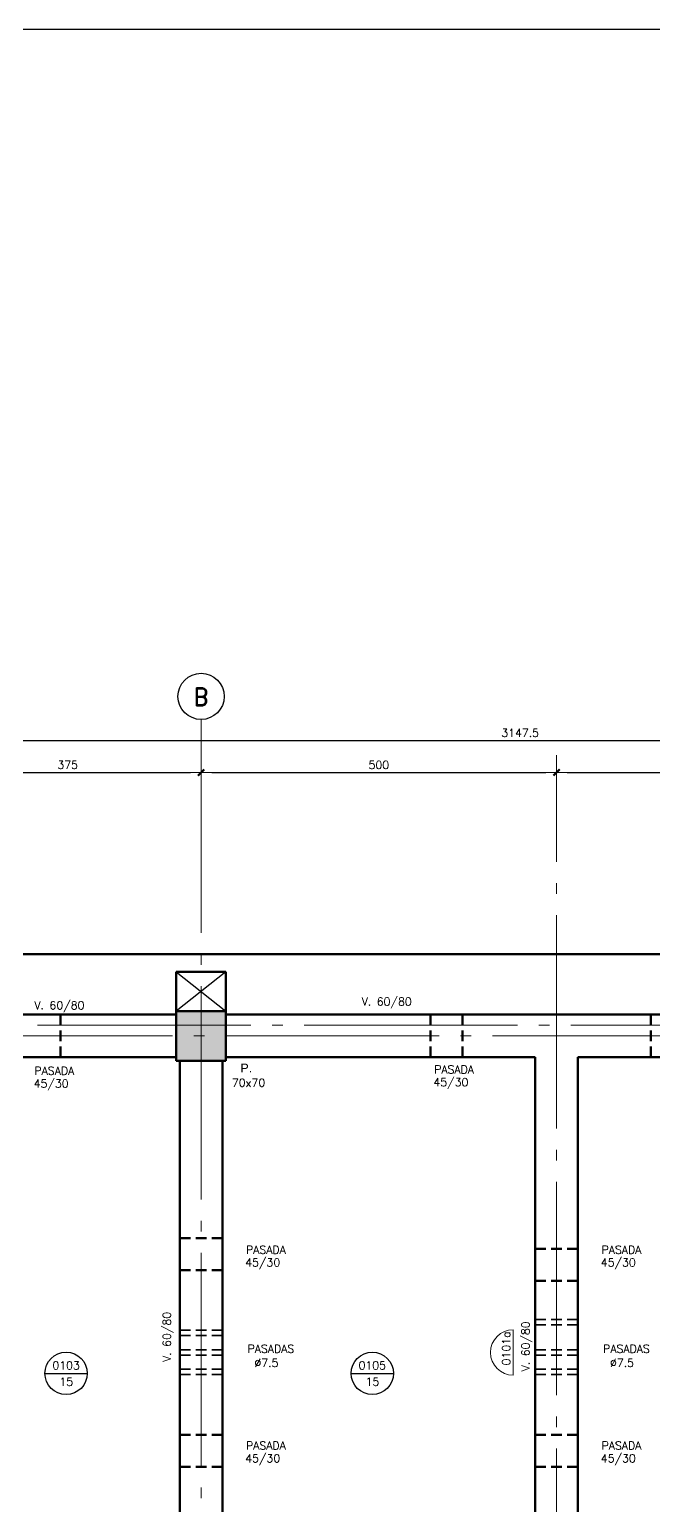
# Model space of a CAD drawing. Extents: x -58 to 5689, y 67 to 4123.
# Drawn here: x 1994 to 2871, y 2048 to 4123 of the extents above; entities that cross this region are included whole.
import ezdxf
from ezdxf.enums import TextEntityAlignment as Align

# ---------------------------------------------------------------- set-up
doc = ezdxf.new("R2010")
doc.units = 0
doc.header["$LTSCALE"] = 30
doc.header["$MEASUREMENT"] = 0
doc.linetypes.add('DASHED', pattern=[0.75, 0.5, -0.25])
doc.linetypes.add('EJES', pattern=[12.5, 10, -1, 0.5, -1])
doc.layers.get('0').update_dxf_attribs({"linetype": 'CONTINUOUS'})
for name, color, linetype in [('RLA-FORMATO', 7, 'CONTINUOUS'), ('RLE-LOSAS', 3, 'CONTINUOUS'), ('RLE-SEGMENTOS1', 2, 'DASHED'), ('RLE-VANOS', 1, 'CONTINUOUS')]:
    doc.layers.add(name, color=color, linetype=linetype)
for name, color, linetype, lineweight in [('RLE-COTAS', 2, 'CONTINUOUS', 9), ('RLE-EJE', 3, 'CONTINUOUS', 25), ('RLE-EJES', 1, 'EJES', 15), ('RLE-LOSA', 90, 'CONTINUOUS', 15), ('RLE-PILAR', 5, 'CONTINUOUS', 25), ('RLE-SOLID', 252, 'CONTINUOUS', 15), ('RLE-TEXTO-1', 9, 'CONTINUOUS', 9), ('RLE-VIGA', 3, 'CONTINUOUS', 15)]:
    doc.layers.add(name, color=color, linetype=linetype, lineweight=lineweight)
doc.styles.add('Arial_3', font='arial.ttf', dxfattribs={"height": 0.25})
doc.styles.add('ROMAND', font='romand', dxfattribs={"height": 31.5})
doc.styles.add('ROMANS', font='romans.shx', dxfattribs={"height": 11.25})
doc.dimstyles.new('ING-50', dxfattribs={"dimscale": 50, "dimtxt": 0.27, "dimasz": 0.3, "dimexe": 0, "dimexo": 0, "dimgap": 0.1, "dimtad": 1, "dimdec": 1, "dimzin": 12, "dimdsep": 46, "dimtxsty": 'ROMANS', "dimblk": 'TICK1', "dimblk1": 'TICK1', "dimblk2": 'TICK1', "dimcen": 0.09, "dimclrd": 2, "dimclre": 1, "dimclrt": 3, "dimadec": 0, "dimazin": 0, "dimtfac": 1, "dimtdec": 0, "dimtix": 1, "dimtmove": 2, "dimatfit": 3, "dimldrblk": 'TICK1', "dimfxl": 0, "dimfxlon": 1, "dimtolj": 1, "dimtzin": 0, "dimarcsym": 0})

# ---------------------------------------------------------------- blocks, each defined once
blk = doc.blocks.new('TICK1')
at = {"color": 2}
for points in [[(0, 0), (-1, 0)], [(0, 0), (1, 0)]]:
    blk.add_lwpolyline(points, dxfattribs=at)
at = {"color": 2, "const_width": 0.2}
blk.add_lwpolyline([(-0.3, -0.3), (0.3, 0.3)], dxfattribs=at)
blk = doc.blocks.new('*D43')
at = {"layer": 'RLE-COTAS', "color": 2, "lineweight": -2, "transparency": 16777216}
blk.add_line((1125.2, 3123.4), (4242.7, 3123.4), dxfattribs=at)
at = {"layer": 'RLE-COTAS', "color": 2, "lineweight": -2, "transparency": 16777216, "xscale": 15, "yscale": 15, "zscale": 15, "rotation": 180}
blk.add_blockref('TICK1', (1110.2, 3123.4), dxfattribs=at)
at = {"layer": 'RLE-COTAS', "color": 2, "lineweight": -2, "transparency": 16777216, "xscale": 15, "yscale": 15, "zscale": 15}
blk.add_blockref('TICK1', (4257.7, 3123.4), dxfattribs=at)
at = {"layer": 'RLE-COTAS', "color": 3, "transparency": 16777216, "insert": (2683.9, 3134), "char_height": 11.25, "width": 61.027, "attachment_point": 5, "style": 'ROMANS'}
blk.add_mtext('\\A1;3147.5', dxfattribs=at)
blk = doc.blocks.new('*D46')
at = {"layer": 'RLE-COTAS', "color": 2, "lineweight": -2, "transparency": 16777216}
blk.add_line((1875.2, 3078.4), (2220.2, 3078.4), dxfattribs=at)
at = {"layer": 'RLE-COTAS', "color": 2, "lineweight": -2, "transparency": 16777216, "xscale": 15, "yscale": 15, "zscale": 15, "rotation": 180}
blk.add_blockref('TICK1', (1860.2, 3078.4), dxfattribs=at)
at = {"layer": 'RLE-COTAS', "color": 2, "lineweight": -2, "transparency": 16777216, "xscale": 15, "yscale": 15, "zscale": 15}
blk.add_blockref('TICK1', (2235.2, 3078.4), dxfattribs=at)
at = {"layer": 'RLE-COTAS', "color": 3, "transparency": 16777216, "insert": (2047.7, 3089), "char_height": 11.25, "width": 33.226, "attachment_point": 5, "style": 'ROMANS'}
blk.add_mtext('\\A1;375', dxfattribs=at)
blk = doc.blocks.new('*D47')
at = {"layer": 'RLE-COTAS', "color": 2, "lineweight": -2, "transparency": 16777216}
blk.add_line((2250.2, 3078.4), (2720.2, 3078.4), dxfattribs=at)
at = {"layer": 'RLE-COTAS', "color": 2, "lineweight": -2, "transparency": 16777216, "xscale": 15, "yscale": 15, "zscale": 15, "rotation": 180}
blk.add_blockref('TICK1', (2235.2, 3078.4), dxfattribs=at)
at = {"layer": 'RLE-COTAS', "color": 2, "lineweight": -2, "transparency": 16777216, "xscale": 15, "yscale": 15, "zscale": 15}
blk.add_blockref('TICK1', (2735.2, 3078.4), dxfattribs=at)
at = {"layer": 'RLE-COTAS', "color": 3, "transparency": 16777216, "insert": (2485.2, 3089), "char_height": 11.25, "width": 33.226, "attachment_point": 5, "style": 'ROMANS'}
blk.add_mtext('\\A1;500', dxfattribs=at)
blk = doc.blocks.new('*D48')
at = {"layer": 'RLE-COTAS', "color": 2, "lineweight": -2, "transparency": 16777216}
blk.add_line((2750.2, 3078.4), (3220.2, 3078.4), dxfattribs=at)
at = {"layer": 'RLE-COTAS', "color": 2, "lineweight": -2, "transparency": 16777216, "xscale": 15, "yscale": 15, "zscale": 15, "rotation": 180}
blk.add_blockref('TICK1', (2735.2, 3078.4), dxfattribs=at)
at = {"layer": 'RLE-COTAS', "color": 2, "lineweight": -2, "transparency": 16777216, "xscale": 15, "yscale": 15, "zscale": 15}
blk.add_blockref('TICK1', (3235.2, 3078.4), dxfattribs=at)
at = {"layer": 'RLE-COTAS', "color": 3, "transparency": 16777216, "insert": (2985.2, 3089), "char_height": 11.25, "width": 33.226, "attachment_point": 5, "style": 'ROMANS'}
blk.add_mtext('\\A1;500', dxfattribs=at)
blk = doc.blocks.new('RLE-ETIQUETA-VIGA-NUMERADA - Numerada Normal Centro Arriba-1323725-1_S')
at = {"layer": 'RLE-TEXTO-1'}
blk.add_line((-0.639, 0.75), (0.639, 0.75), dxfattribs=at)
blk.add_arc((0, 0.75), 0.639, 360, 180, dxfattribs=at)
blk = doc.blocks.new('RLE-ETIQUETA COLUMNA - TAG PILAR DIVIDIDO-1340790-1_S')
at = {"layer": 'RLE-TEXTO-1', "insert": (-0.264, 0.165), "char_height": 0.25, "width": 0.40084, "attachment_point": 1, "style": 'Arial_3'}
blk.add_mtext('P.', dxfattribs=at)
blk = doc.blocks.new('losa-ne')
at = {"color": 5, "linetype": 'Continuous'}
blk.add_line((-29.8, 0), (29.7, 0), dxfattribs=at)
at = {"color": 3, "linetype": 'Continuous'}
blk.add_circle((0, 0), 29.8, dxfattribs=at)
at = {"color": 3, "linetype": 'Continuous', "style": 'ROMANS'}
for tag, p in [('N%%DL', (0, 5.6)), ('ESP', (0.2, -17.4))]:
    blk.add_attdef(tag, text='', height=11.2, dxfattribs=at).set_placement(p, align=Align.CENTER)

msp = doc.modelspace()

# ---------------------------------------------------------------- hatches: boundary and pattern name
at = {"layer": 'RLE-SOLID'}
msp.add_hatch(color=256, dxfattribs=at).paths.add_polyline_path([(2270.199, 2672.933), (2270.199, 2742.933), (2200.199, 2742.933), (2200.199, 2672.933)])

# ---------------------------------------------------------------- linework, layer by layer
at = {"layer": 'RLA-FORMATO', "color": 6, "linetype": 'Continuous'}
msp.add_lwpolyline([(-58.1, 4123.098), (-58.1, 68.098), (5686.9, 68.098), (5686.9, 4123.098)], close=True, dxfattribs=at)
at = {"layer": 'RLE-EJE'}
msp.add_circle((2235.199, 3185.433), 32.5, dxfattribs=at)
at = {"layer": 'RLE-EJES', "linetype": 'EJES', "lineweight": 9}
for p, q in [((2235.199, 3152.933), (2235.199, 647.933)), ((770.199, 2707.933), (4620.199, 2707.933))]:
    msp.add_line(p, q, dxfattribs=at)
at = {"layer": 'RLE-EJES', "linetype": 'EJES'}
for p, q in [((2735.199, 702.933), (2735.199, 3102.933)), ((4555.199, 2722.933), (825.199, 2722.933))]:
    msp.add_line(p, q, dxfattribs=at)
at = {"layer": 'RLE-LOSA', "lineweight": 50}
for p, q in [((1070.199, 2822.933), (4270.199, 2822.933)), ((2270.199, 2797.933), (2200.199, 2797.933)), ((2200.199, 2797.933), (2200.199, 2742.933)), ((2270.199, 2742.933), (2270.199, 2797.933))]:
    msp.add_line(p, q, dxfattribs=at)
at = {"layer": 'RLE-PILAR', "lineweight": 70}
for p, q in [((2200.199, 2672.933), (2200.199, 2742.933)), ((2200.199, 2742.933), (2270.199, 2742.933)), ((2270.199, 2742.933), (2270.199, 2672.933)), ((2270.199, 2672.933), (2200.199, 2672.933))]:
    msp.add_line(p, q, dxfattribs=at)
at = {"layer": 'RLE-SEGMENTOS1', "lineweight": 50}
for p, q in [((2037.699, 2737.933), (2037.699, 2677.933)), ((2557.699, 2737.933), (2557.699, 2677.933)), ((2602.699, 2737.933), (2602.699, 2677.933)), ((2867.699, 2677.933), (2867.699, 2737.933)), ((2205.199, 2423.733), (2265.199, 2423.733)), ((2705.199, 2408.733), (2765.199, 2408.733)), ((2205.199, 2378.733), (2265.199, 2378.733)), ((2705.199, 2363.733), (2765.199, 2363.733)), ((2205.199, 2147.133), (2265.199, 2147.133)), ((2705.199, 2147.133), (2765.199, 2147.133)), ((2265.199, 2102.133), (2205.199, 2102.133)), ((2765.199, 2102.133), (2705.199, 2102.133))]:
    msp.add_line(p, q, dxfattribs=at)
at = {"layer": 'RLE-SEGMENTOS1', "lineweight": 35}
for p, q in [((2765.199, 2309.183), (2705.199, 2309.183)), ((2265.199, 2294.183), (2205.199, 2294.183)), ((2265.199, 2286.683), (2205.199, 2286.683)), ((2765.199, 2301.683), (2705.199, 2301.683)), ((2265.199, 2266.683), (2205.199, 2266.683)), ((2765.199, 2266.683), (2705.199, 2266.683)), ((2265.199, 2259.183), (2205.199, 2259.183)), ((2765.199, 2259.183), (2705.199, 2259.183)), ((2265.199, 2239.183), (2205.199, 2239.183)), ((2265.199, 2231.683), (2205.199, 2231.683)), ((2765.199, 2239.183), (2705.199, 2239.183)), ((2765.199, 2231.683), (2705.199, 2231.683))]:
    msp.add_line(p, q, dxfattribs=at)
at = {"layer": 'RLE-VANOS'}
for p, q in [((2200.199, 2797.933), (2270.199, 2742.933)), ((2270.199, 2797.933), (2200.199, 2742.933))]:
    msp.add_line(p, q, dxfattribs=at)
at = {"layer": 'RLE-VIGA', "lineweight": 50}
for p, q in [((1830.199, 2737.933), (2200.199, 2737.933)), ((2705.199, 2737.933), (2270.199, 2737.933)), ((2705.199, 2737.933), (2765.199, 2737.933)), ((3200.199, 2737.933), (2765.199, 2737.933)), ((1890.199, 2677.933), (2200.199, 2677.933)), ((2705.199, 2677.933), (2270.199, 2677.933)), ((2705.199, 1847.933), (2705.199, 2677.933)), ((2765.199, 1847.933), (2765.199, 2677.933)), ((3200.199, 2677.933), (2765.199, 2677.933)), ((2205.199, 2672.933), (2205.199, 1852.933)), ((2265.199, 2672.933), (2265.199, 1852.933))]:
    msp.add_line(p, q, dxfattribs=at)

# ---------------------------------------------------------------- block references
at = {"layer": 'RLE-LOSAS'}
for p, values in [((2045.423, 2233.493), {'N%%DL': '0103', 'ESP': '15'}), ((2475.951, 2233.493), {'N%%DL': '0105', 'ESP': '15'})]:
    msp.add_blockref('losa-ne', p, dxfattribs=at).add_auto_attribs(values)
at = {"layer": 'RLE-TEXTO-1', "xscale": 49.99999999999998, "yscale": 49.99999999999998, "zscale": 49.99999999999998}
msp.add_blockref('RLE-ETIQUETA COLUMNA - TAG PILAR DIVIDIDO-1340790-1_S', (2303.747, 2660.853), dxfattribs=at)
at = {"layer": 'RLE-TEXTO-1', "xscale": 49.99999999999998, "yscale": 49.99999999999998, "zscale": 49.99999999999998, "rotation": 90.00000000000001}
msp.add_blockref('RLE-ETIQUETA-VIGA-NUMERADA - Numerada Normal Centro Arriba-1323725-1_S', (2711.679, 2262.933), dxfattribs=at)

# ---------------------------------------------------------------- texts
at = {"layer": 'RLE-EJE', "color": 5, "lineweight": 9, "insert": (2224.456, 3197.319), "char_height": 25, "width": 1, "attachment_point": 1, "style": 'ROMAND'}
msp.add_mtext('B', dxfattribs=at)
at = {"layer": 'RLE-TEXTO-1', "char_height": 11.25, "attachment_point": 5, "style": 'ROMANS'}
for s, insert, width in [('V. 60/80', (2496.227, 2754.37), 78.56537), ('V. 60/80', (2036.037, 2749.094), 78.56537), ('PASADA ', (2028.886, 2658.986), 88.58647), ('PASADA ', (2590.987, 2660.849), 88.58647), ('45/30', (2024.408, 2639.142), 52.51053), ('70x70', (2301.969, 2642.212), 56.91981), ('45/30', (2586.509, 2641.005), 52.51053), ('PASADA ', (2326.383, 2407.342), 88.58647), ('PASADA ', (2826.383, 2407.342), 88.58647), ('45/30', (2321.905, 2387.498), 52.51053), ('45/30', (2821.905, 2387.498), 52.51053), ('PASADAS ', (2333.398, 2268.033), 102.616), ('PASADAS ', (2833.398, 2268.033), 102.616), ('Ø7.5', (2327.097, 2248.19), 45.69619), ('Ø7.5', (2827.097, 2248.19), 45.69619), ('45/30', (2321.905, 2112.115), 52.51053), ('PASADA ', (2326.383, 2131.959), 88.58647), ('45/30', (2821.905, 2112.115), 52.51053), ('PASADA ', (2826.383, 2131.959), 88.58647)]:
    msp.add_mtext(s, dxfattribs=dict(at, insert=insert, width=width))
at = {"layer": 'RLE-TEXTO-1', "char_height": 11.25, "attachment_point": 5, "rotation": 90, "style": 'ROMANS'}
for s, insert, width in [('V. 60/80', (2188.918, 2284.776), 78.56537), ('V. 60/80', (2693.374, 2271.461), 78.56537), ('0101a', (2664.345, 2268.554), 58.12234)]:
    msp.add_mtext(s, dxfattribs=dict(at, insert=insert, width=width))

# ---------------------------------------------------------------- dimensions: what is measured, and where the dimension line sits
at = {"layer": 'RLE-COTAS'}
for base, p1, p2, picture, middle in [((4257.699, 3123.412), (1110.199, 3128.412), (4257.699, 3128.412), '*D43', (2683.949, 3134.037)), ((2235.199, 3078.412), (1860.199, 3083.412), (2235.199, 3083.412), '*D46', (2047.699, 3089.037)), ((2735.199, 3078.412), (2235.199, 3083.412), (2735.199, 3083.412), '*D47', (2485.199, 3089.037)), ((3235.199, 3078.412), (2735.199, 3083.412), (3235.199, 3083.412), '*D48', (2985.199, 3089.037))]:
    dim = msp.add_linear_dim(base=base, p1=p1, p2=p2, dimstyle='ING-50', override={"dimexe": 0, "dimexo": 0, "dimdec": 1, "dimfxl": 0, "dimfxlon": 1}, dxfattribs=at)
    dim.commit()
    dim.dimension.update_dxf_attribs({"geometry": picture, "text_midpoint": middle})

doc.saveas('drawing.dxf')
